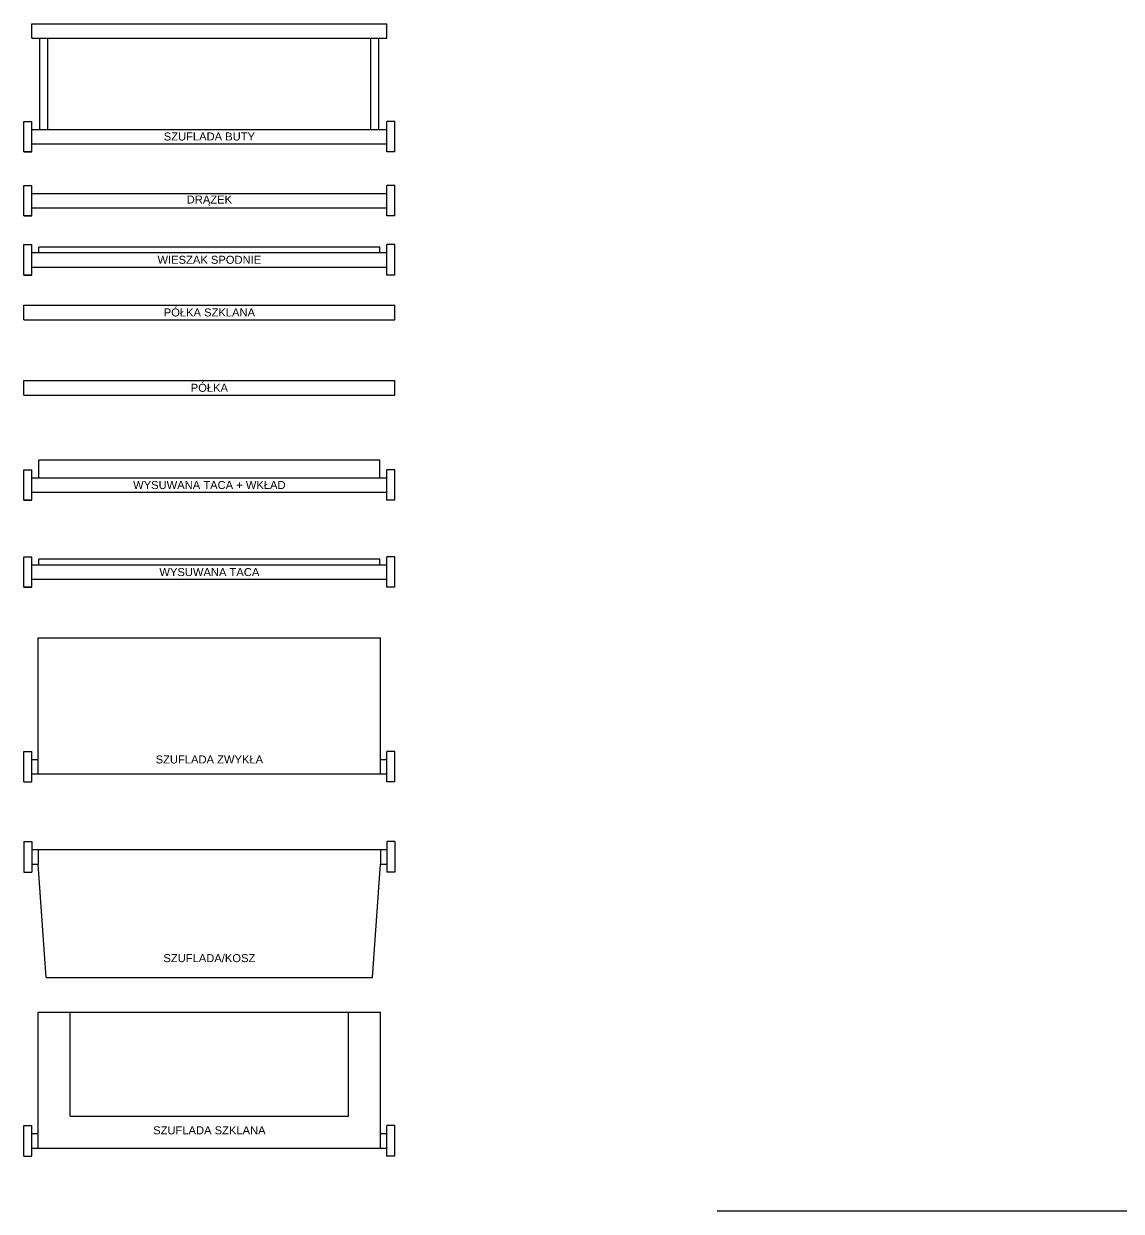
# Model space of a CAD drawing. Header units: millimetres. Extents: x 1528 to 3291, y 305 to 1763.
# Drawn here: x 2656.3 to 2793.5, y 953.1 to 1101.5 of the extents above; entities that cross this region are included whole.
import ezdxf

# ---------------------------------------------------------------- set-up
doc = ezdxf.new("R2010")
doc.units = ezdxf.units.MM

msp = doc.modelspace()

# ---------------------------------------------------------------- linework, layer by layer
for p, q in [((2657.28, 1101.53), (2701.68, 1101.53)), ((2657.28, 1099.73), (2657.28, 1101.53)), ((2701.68, 1099.73), (2701.68, 1101.53)), ((2657.28, 1099.73), (2701.68, 1099.73)), ((2658.28, 1088.33), (2658.28, 1099.73)), ((2659.28, 1088.33), (2659.28, 1099.73)), ((2699.68, 1088.33), (2699.68, 1099.73)), ((2700.68, 1088.33), (2700.68, 1099.73)), ((2656.28, 1085.53), (2656.28, 1089.33)), ((2656.28, 1089.33), (2657.28, 1089.33)), ((2657.28, 1085.53), (2657.28, 1089.33)), ((2657.28, 1088.33), (2701.68, 1088.33)), ((2702.68, 1089.33), (2701.68, 1089.33)), ((2701.68, 1085.53), (2701.68, 1089.33)), ((2702.68, 1085.53), (2702.68, 1089.33)), ((2702.68, 1086.53), (2702.68, 1088.33)), ((2657.28, 1086.53), (2701.68, 1086.53)), ((2656.28, 1085.53), (2657.28, 1085.53)), ((2657.28, 1085.53), (2656.28, 1085.53)), ((2702.68, 1085.53), (2701.68, 1085.53)), ((2702.68, 1085.53), (2701.68, 1085.53)), ((2656.28, 1077.51), (2656.28, 1081.31)), ((2656.28, 1081.31), (2657.28, 1081.31)), ((2657.28, 1077.51), (2657.28, 1081.31)), ((2702.68, 1081.31), (2701.68, 1081.31)), ((2701.68, 1077.51), (2701.68, 1081.31)), ((2702.68, 1077.51), (2702.68, 1081.31)), ((2657.28, 1080.31), (2701.68, 1080.31)), ((2702.68, 1078.51), (2702.68, 1080.31)), ((2656.28, 1077.51), (2657.28, 1077.51)), ((2657.28, 1077.51), (2656.28, 1077.51)), ((2657.28, 1078.51), (2701.68, 1078.51)), ((2702.68, 1077.51), (2701.68, 1077.51)), ((2702.68, 1077.51), (2701.68, 1077.51)), ((2656.28, 1070.12), (2656.28, 1073.92)), ((2656.28, 1073.92), (2657.28, 1073.92)), ((2657.28, 1070.12), (2657.28, 1073.92)), ((2658.18, 1072.92), (2658.18, 1073.62)), ((2700.78, 1073.62), (2658.18, 1073.62)), ((2700.78, 1072.92), (2700.78, 1073.62)), ((2702.68, 1073.92), (2701.68, 1073.92)), ((2701.68, 1070.12), (2701.68, 1073.92)), ((2702.68, 1070.12), (2702.68, 1073.92)), ((2657.28, 1072.92), (2701.68, 1072.92)), ((2702.68, 1071.12), (2702.68, 1072.92)), ((2656.28, 1070.12), (2657.28, 1070.12)), ((2657.28, 1070.12), (2656.28, 1070.12)), ((2657.28, 1071.12), (2701.68, 1071.12)), ((2702.68, 1070.12), (2701.68, 1070.12)), ((2702.68, 1070.12), (2701.68, 1070.12)), ((2656.28, 1064.54), (2656.28, 1066.34)), ((2656.28, 1066.34), (2702.68, 1066.34)), ((2702.68, 1064.54), (2702.68, 1066.34)), ((2656.28, 1064.54), (2702.68, 1064.54)), ((2656.28, 1055.12), (2656.28, 1056.92)), ((2656.28, 1056.92), (2702.68, 1056.92)), ((2702.68, 1055.12), (2702.68, 1056.92)), ((2656.28, 1055.12), (2702.68, 1055.12)), ((2658.18, 1044.77), (2658.18, 1046.97)), ((2700.78, 1046.97), (2658.18, 1046.97)), ((2700.78, 1044.77), (2700.78, 1046.97)), ((2656.28, 1041.97), (2656.28, 1045.77)), ((2656.28, 1045.77), (2657.28, 1045.77)), ((2657.28, 1041.97), (2657.28, 1045.77)), ((2702.68, 1045.77), (2701.68, 1045.77)), ((2701.68, 1041.97), (2701.68, 1045.77)), ((2702.68, 1041.97), (2702.68, 1045.77)), ((2657.28, 1044.77), (2701.68, 1044.77)), ((2702.68, 1042.97), (2702.68, 1044.77)), ((2656.28, 1041.97), (2657.28, 1041.97)), ((2657.28, 1041.97), (2656.28, 1041.97)), ((2657.28, 1042.97), (2701.68, 1042.97)), ((2702.68, 1041.97), (2701.68, 1041.97)), ((2702.68, 1041.97), (2701.68, 1041.97)), ((2656.28, 1031.09), (2656.28, 1034.89)), ((2656.28, 1034.89), (2657.28, 1034.89)), ((2657.28, 1031.09), (2657.28, 1034.89)), ((2658.18, 1033.89), (2658.18, 1034.59)), ((2700.78, 1034.59), (2658.18, 1034.59)), ((2700.78, 1033.89), (2700.78, 1034.59)), ((2702.68, 1034.89), (2701.68, 1034.89)), ((2701.68, 1031.09), (2701.68, 1034.89)), ((2702.68, 1031.09), (2702.68, 1034.89)), ((2657.28, 1033.89), (2701.68, 1033.89)), ((2702.68, 1032.09), (2702.68, 1033.89)), ((2657.28, 1032.09), (2701.68, 1032.09)), ((2656.28, 1031.09), (2657.28, 1031.09)), ((2657.28, 1031.09), (2656.28, 1031.09)), ((2702.68, 1031.09), (2701.68, 1031.09)), ((2702.68, 1031.09), (2701.68, 1031.09)), ((2658.08, 1024.78), (2700.88, 1024.78)), ((2658.08, 1007.78), (2658.08, 1024.78)), ((2700.88, 1007.78), (2700.88, 1024.78)), ((2656.28, 1006.78), (2656.28, 1010.58)), ((2656.28, 1010.58), (2657.28, 1010.58)), ((2657.28, 1006.78), (2657.28, 1010.58)), ((2657.28, 1009.58), (2658.08, 1009.58)), ((2700.88, 1009.58), (2701.68, 1009.58)), ((2702.68, 1010.58), (2701.68, 1010.58)), ((2701.68, 1006.78), (2701.68, 1010.58)), ((2702.68, 1006.78), (2702.68, 1010.58)), ((2702.68, 1007.78), (2702.68, 1009.58)), ((2657.28, 1007.78), (2701.68, 1007.78)), ((2656.28, 1006.78), (2657.28, 1006.78)), ((2702.68, 1006.78), (2701.68, 1006.78)), ((2656.28, 999.31), (2656.28, 995.51)), ((2656.28, 999.31), (2657.28, 999.31)), ((2657.28, 999.31), (2657.28, 995.51)), ((2702.68, 999.31), (2701.68, 999.31)), ((2701.68, 999.31), (2701.68, 995.51)), ((2702.68, 999.31), (2702.68, 995.51)), ((2657.28, 998.31), (2701.68, 998.31)), ((2658.08, 998.31), (2658.08, 996.51)), ((2700.88, 998.31), (2700.88, 996.51)), ((2702.68, 998.31), (2702.68, 996.51)), ((2657.28, 996.51), (2658.08, 996.51)), ((2659.08, 982.31), (2658.08, 996.51)), ((2699.88, 982.31), (2700.88, 996.51)), ((2700.88, 996.51), (2701.68, 996.51)), ((2656.28, 995.51), (2657.28, 995.51)), ((2702.68, 995.51), (2701.68, 995.51)), ((2659.08, 982.31), (2699.88, 982.31)), ((2658.08, 978.01), (2700.88, 978.01)), ((2658.08, 961.01), (2658.08, 978.01)), ((2662.08, 965.01), (2662.08, 978.01)), ((2696.88, 965.01), (2696.88, 978.01)), ((2700.88, 961.01), (2700.88, 978.01)), ((2662.08, 965.01), (2696.88, 965.01)), ((2656.28, 960.01), (2656.28, 963.81)), ((2656.28, 963.81), (2657.28, 963.81)), ((2657.28, 960.01), (2657.28, 963.81)), ((2702.68, 963.81), (2701.68, 963.81)), ((2701.68, 960.01), (2701.68, 963.81)), ((2702.68, 960.01), (2702.68, 963.81)), ((2657.28, 962.81), (2658.08, 962.81)), ((2700.88, 962.81), (2701.68, 962.81)), ((2702.68, 961.01), (2702.68, 962.81)), ((2657.28, 961.01), (2701.68, 961.01)), ((2656.28, 960.01), (2657.28, 960.01)), ((2702.68, 960.01), (2701.68, 960.01)), ((2995.41, 953.11), (2742.96, 953.11))]:
    msp.add_line(p, q)

# ---------------------------------------------------------------- texts
at = {"char_height": 1, "attachment_point": 5}
for s, insert, width in [('{\\fArial|b0|i0|c238|p0;SZUFLADA BUTY}', (2679.48, 1087.43), 44.4), ('{\\fArial|b0|i0|c238|p0;DRĄŻEK}', (2679.48, 1079.41), 44.4), ('{\\fArial|b0|i0|c238|p0;WIESZAK SPODNIE}', (2679.48, 1072.02), 44.4), ('{\\fArial|b0|i0|c238|p0;PÓŁKA SZKLANA}', (2679.48, 1065.44), 46.4), ('{\\fArial|b0|i0|c238|p0;PÓŁKA}', (2679.48, 1056.02), 46.4), ('{\\fArial|b0|i0|c238|p0;WYSUWANA TACA + WKŁAD}', (2679.48, 1043.87), 44.4), ('{\\fArial|b0|i0|c238|p0;WYSUWANA TACA}', (2679.48, 1032.99), 44.4), ('{\\fArial|b0|i0|c238|p0;SZUFLADA ZWYKŁA}', (2679.48, 1009.57), 42.8), ('{\\fArial|b0|i0|c238|p0;SZUFLADA/KOSZ}', (2679.48, 984.74), 42.8), ('{\\fArial|b0|i0|c238|p0;SZUFLADA SZKLANA}', (2679.48, 963.22), 42.8)]:
    msp.add_mtext(s, dxfattribs=dict(at, insert=insert, width=width))

doc.saveas('drawing.dxf')
